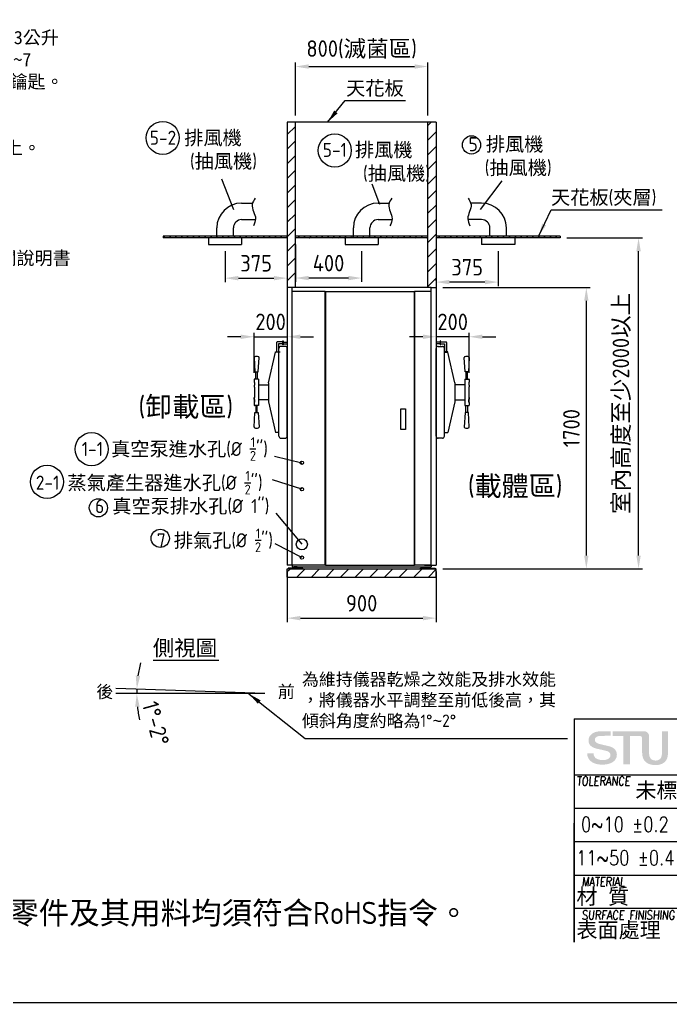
# Model space of a CAD drawing. Header units: millimetres. Extents: x -208893 to -195708, y -10778 to -1508.
# Drawn here: x -205227 to -201296, y -10778 to -4836 of the extents above; entities that cross this region are included whole.
import ezdxf

# ---------------------------------------------------------------- set-up
doc = ezdxf.new("R2010")
doc.units = ezdxf.units.MM
doc.header["$MEASUREMENT"] = 0
doc.linetypes.add('HIDDEN', pattern=[9.525, 6.35, -3.175])
doc.layers.get('0').update_dxf_attribs({"lineweight": 25})
for name, color, linetype, lineweight in [('D', 3, 'Continuous', 13), ('F', 7, 'Continuous', 15), ('H', 2, 'HIDDEN', 15), ('S', 4, 'Continuous', 15)]:
    doc.layers.add(name, color=color, linetype=linetype, lineweight=lineweight)
doc.styles.get("Standard").update_dxf_attribs({"font": 'KAIU.TTF'})
doc.styles.add('STU25', font='isocp2.shx')
doc.styles.add('Text', font='romans.shx', dxfattribs={"width": 0.8, "oblique": 10})
doc.dimstyles.new('STU25', dxfattribs={"dimscale": 40, "dimtxt": 2.5, "dimasz": 2, "dimexe": 0.6, "dimexo": 1, "dimgap": 1, "dimtad": 1, "dimdsep": 46, "dimtxsty": 'STU25', "dimcen": 2, "dimazin": 2, "dimtfac": 1, "dimtmove": 0, "dimatfit": 3, "dimfxl": 0, "dimtolj": 1, "dimtzin": 0, "dimarcsym": 0})
doc.dimstyles.new('STU25$7', dxfattribs={"dimscale": 40, "dimtxt": 2.5, "dimasz": 2, "dimexe": 1.25, "dimexo": 0.625, "dimgap": 1, "dimtad": 0, "dimdec": 4, "dimdsep": 46, "dimtxsty": 'STU25', "dimcen": 2.5, "dimazin": 2, "dimtfac": 1, "dimtdec": 4, "dimtmove": 0, "dimatfit": 3, "dimfxl": 0, "dimtolj": 1, "dimtzin": 0, "dimarcsym": 0})
pattern_1 = [(45, (14649.884, 12176.248), (-17.6776695, 17.6776695), [])]
pattern_2 = [(45, (14649.884, 12176.25), (-44.194174, 44.194174), [])]

# ---------------------------------------------------------------- blocks, each defined once
blk = doc.blocks.new('*D1')
at = {"layer": 'D', "color": 0, "linetype": 'Continuous', "lineweight": -2}
for start, end in [(166.16231, 172.08116), (178, 180), (185.91884, 191.83769)]:
    blk.add_arc((-203745.1, -8911.1), 774.8, start, end, dxfattribs=at)
at = {"layer": 'D', "color": 0}
for points in [[(-204525.7, -8803.2), (-204499.2, -8805.5), (-204519.4, -8884)], [(-204502.4, -8990.3), (-204529, -8991.7), (-204519.8, -8911.1)]]:
    blk.add_solid(points, dxfattribs=at)
at = {"layer": 'Defpoints', "color": 0}
for p in [(-204646.1, -8911.1), (-204645.5, -8879.6), (-204519.6, -8893), (-203745.1, -8911.1), (-203745.1, -8911.1)]:
    blk.add_point(p, dxfattribs=at)
at = {"layer": 'D', "color": 0, "insert": (-204405.4, -9092.4), "char_height": 100, "attachment_point": 5, "rotation": 285.35673, "style": 'STU25'}
blk.add_mtext('1%%D-2%%D', dxfattribs=at)
blk = doc.blocks.new('*D8')
at = {"layer": 'D', "color": 0, "lineweight": -2}
for p, q in [((-201921, -6156.5), (-201464, -6156.5)), ((-201488, -8076.5), (-201488, -6236.5)), ((-202671, -8156.5), (-201464, -8156.5))]:
    blk.add_line(p, q, dxfattribs=at)
at = {"layer": 'D', "color": 0}
for points in [[(-201474.7, -6236.5), (-201501.4, -6236.5), (-201488, -6156.5)], [(-201501.4, -8076.5), (-201474.7, -8076.5), (-201488, -8156.5)]]:
    blk.add_solid(points, dxfattribs=at)
at = {"layer": 'Defpoints', "color": 0}
for p in [(-201961, -6156.5), (-201488, -6156.5), (-202711, -8156.5)]:
    blk.add_point(p, dxfattribs=at)
at = {"layer": 'D', "color": 0, "insert": (-201589.1, -7156.5), "char_height": 100, "attachment_point": 5, "rotation": 90, "style": 'STU25'}
blk.add_mtext('\\A1;{\\f標楷體|b0|i0|c136|p65;室內高度至少}2000{\\f標楷體|b0|i0|c136|p65;以上}', dxfattribs=at)
blk = doc.blocks.new('*D9')
at = {"layer": 'D', "color": 0, "linetype": 'Continuous', "lineweight": -2}
for p, q in [((-203986, -6235.7), (-203986, -6423.5)), ((-203611, -6235.7), (-203611, -6423.5)), ((-203906, -6399.5), (-203691, -6399.5))]:
    blk.add_line(p, q, dxfattribs=at)
at = {"layer": 'D', "color": 0}
for points in [[(-203906, -6386.2), (-203906, -6412.8), (-203986, -6399.5)], [(-203691, -6412.8), (-203691, -6386.2), (-203611, -6399.5)]]:
    blk.add_solid(points, dxfattribs=at)
at = {"layer": 'Defpoints', "color": 0}
for p in [(-203986, -6195.7), (-203611, -6195.7), (-203611, -6399.5)]:
    blk.add_point(p, dxfattribs=at)
at = {"layer": 'D', "color": 0, "insert": (-203798.5, -6309.5), "char_height": 100, "attachment_point": 5, "style": 'STU25'}
blk.add_mtext('\\A1;375', dxfattribs=at)
blk = doc.blocks.new('*D10')
at = {"layer": 'D', "color": 0, "linetype": 'Continuous', "lineweight": -2}
for p, q in [((-202336, -6235.7), (-202336, -6447.3)), ((-202711, -6415.5), (-202711, -6399.3)), ((-202416, -6423.3), (-202631, -6423.3))]:
    blk.add_line(p, q, dxfattribs=at)
at = {"layer": 'D', "color": 0}
for points in [[(-202631, -6410), (-202631, -6436.6), (-202711, -6423.3)], [(-202416, -6436.6), (-202416, -6410), (-202336, -6423.3)]]:
    blk.add_solid(points, dxfattribs=at)
at = {"layer": 'Defpoints', "color": 0}
for p in [(-202336, -6195.7), (-202711, -6423.3), (-202711, -6455.5)]:
    blk.add_point(p, dxfattribs=at)
at = {"layer": 'D', "color": 0, "insert": (-202523.5, -6333.3), "char_height": 100, "attachment_point": 5, "style": 'STU25'}
blk.add_mtext('\\A1;375', dxfattribs=at)
blk = doc.blocks.new('*D13')
at = {"layer": 'D', "color": 0, "lineweight": -2}
for p, q in [((-203611, -8173.5), (-203611, -8479.2)), ((-202711, -8173.5), (-202711, -8479.2)), ((-203531, -8455.2), (-202791, -8455.2))]:
    blk.add_line(p, q, dxfattribs=at)
at = {"layer": 'D', "color": 0}
for points in [[(-203531, -8441.8), (-203531, -8468.5), (-203611, -8455.2)], [(-202791, -8468.5), (-202791, -8441.8), (-202711, -8455.2)]]:
    blk.add_solid(points, dxfattribs=at)
at = {"layer": 'Defpoints', "color": 0}
for p in [(-203611, -8133.5), (-202711, -8133.5), (-202711, -8455.2)]:
    blk.add_point(p, dxfattribs=at)
at = {"layer": 'D', "color": 0, "insert": (-203161, -8365.2), "char_height": 100, "attachment_point": 5, "style": 'STU25'}
blk.add_mtext('\\A1;900', dxfattribs=at)
blk = doc.blocks.new('*D17')
at = {"layer": 'D', "color": 0, "lineweight": -2}
for p, q in [((-203561, -6196.5), (-203561, -6422.7)), ((-203161, -6235.7), (-203161, -6422.7)), ((-203241, -6398.7), (-203481, -6398.7))]:
    blk.add_line(p, q, dxfattribs=at)
at = {"layer": 'D', "color": 0}
for points in [[(-203481, -6385.4), (-203481, -6412.1), (-203561, -6398.7)], [(-203241, -6412.1), (-203241, -6385.4), (-203161, -6398.7)]]:
    blk.add_solid(points, dxfattribs=at)
at = {"layer": 'Defpoints', "color": 0}
for p in [(-203561, -6156.5), (-203161, -6195.7), (-203561, -6398.7)]:
    blk.add_point(p, dxfattribs=at)
at = {"layer": 'D', "color": 0, "insert": (-203361, -6308.7), "char_height": 100, "attachment_point": 5, "style": 'STU25'}
blk.add_mtext('\\A1;400', dxfattribs=at)
blk = doc.blocks.new('*D18')
at = {"layer": 'D', "color": 0, "lineweight": -2}
for p, q in [((-203561, -5416.5), (-203561, -5096)), ((-202761, -5416.5), (-202761, -5096)), ((-203481, -5120), (-202841, -5120))]:
    blk.add_line(p, q, dxfattribs=at)
at = {"layer": 'D', "color": 0}
for points in [[(-203481, -5106.6), (-203481, -5133.3), (-203561, -5120)], [(-202841, -5133.3), (-202841, -5106.6), (-202761, -5120)]]:
    blk.add_solid(points, dxfattribs=at)
at = {"layer": 'Defpoints', "color": 0}
for p in [(-202761, -5120), (-203561, -5456.5), (-202761, -5456.5)]:
    blk.add_point(p, dxfattribs=at)
at = {"layer": 'D', "color": 0, "insert": (-203161, -5017), "char_height": 100, "attachment_point": 5, "style": 'STU25'}
blk.add_mtext('\\A1;800({\\f標楷體|b0|i0|c136|p65;滅菌區})', dxfattribs=at)
blk = doc.blocks.new('*D20')
at = {"layer": 'D', "color": 0, "lineweight": -2}
for p, q in [((-202671, -6456.5), (-201779.6, -6456.5)), ((-201803.6, -6536.5), (-201803.6, -8076.5)), ((-202671, -8156.5), (-201779.6, -8156.5))]:
    blk.add_line(p, q, dxfattribs=at)
at = {"layer": 'D', "color": 0}
for points in [[(-201790.3, -6536.5), (-201816.9, -6536.5), (-201803.6, -6456.5)], [(-201816.9, -8076.5), (-201790.3, -8076.5), (-201803.6, -8156.5)]]:
    blk.add_solid(points, dxfattribs=at)
at = {"layer": 'Defpoints', "color": 0}
for p in [(-202711, -6456.5), (-202711, -8156.5), (-201803.6, -8156.5)]:
    blk.add_point(p, dxfattribs=at)
at = {"layer": 'D', "color": 0, "insert": (-201893.6, -7306.5), "char_height": 100, "attachment_point": 5, "rotation": 90, "style": 'STU25'}
blk.add_mtext('\\A1;1700', dxfattribs=at)
blk = doc.blocks.new('*D21')
at = {"layer": 'D', "color": 0, "lineweight": -2}
for p, q in [((-203891, -6753.8), (-203971, -6753.8)), ((-203811, -6972.1), (-203811, -6729.8)), ((-203811, -6753.8), (-203611, -6753.8)), ((-203611, -6758.7), (-203611, -6777.8)), ((-203531, -6753.8), (-203451, -6753.8))]:
    blk.add_line(p, q, dxfattribs=at)
at = {"layer": 'D', "color": 0}
for points in [[(-203891, -6767.1), (-203891, -6740.5), (-203811, -6753.8)], [(-203531, -6740.5), (-203531, -6767.1), (-203611, -6753.8)]]:
    blk.add_solid(points, dxfattribs=at)
at = {"layer": 'Defpoints', "color": 0}
for p in [(-203611, -6718.7), (-203611, -6753.8), (-203811, -7012.1)]:
    blk.add_point(p, dxfattribs=at)
at = {"layer": 'D', "color": 0, "insert": (-203711, -6663.8), "char_height": 100, "attachment_point": 5, "style": 'STU25'}
blk.add_mtext('\\A1;200', dxfattribs=at)
blk = doc.blocks.new('*D22')
at = {"layer": 'D', "color": 0, "lineweight": -2}
for p, q in [((-202791, -6753.8), (-202871, -6753.8)), ((-202511, -6753.8), (-202711, -6753.8)), ((-202711, -6758.7), (-202711, -6777.8)), ((-202511, -6972.1), (-202511, -6729.8)), ((-202431, -6753.8), (-202351, -6753.8))]:
    blk.add_line(p, q, dxfattribs=at)
at = {"layer": 'D', "color": 0}
for points in [[(-202791, -6767.1), (-202791, -6740.5), (-202711, -6753.8)], [(-202431, -6740.5), (-202431, -6767.1), (-202511, -6753.8)]]:
    blk.add_solid(points, dxfattribs=at)
at = {"layer": 'Defpoints', "color": 0}
for p in [(-202711, -6718.7), (-202711, -6753.8), (-202511, -7012.1)]:
    blk.add_point(p, dxfattribs=at)
at = {"layer": 'D', "color": 0, "insert": (-202611, -6663.8), "char_height": 100, "attachment_point": 5, "style": 'STU25'}
blk.add_mtext('\\A1;200', dxfattribs=at)
blk = doc.blocks.new('新駿LOGO')
at = {"layer": 'F'}
h = blk.add_hatch(color=256, dxfattribs=at)
edge = h.paths.add_edge_path()
edge.add_spline(control_points=[(-529.05, -442.14), (-529.05, -442.31), (-529.02, -442.45), (-528.95, -442.56), (-528.89, -442.68), (-528.8, -442.78), (-528.69, -442.85), (-528.57, -442.93), (-528.44, -442.98), (-528.29, -443.01), (-528.15, -443.05), (-527.99, -443.07), (-527.81, -443.07), (-527.62, -443.07), (-527.47, -443.05), (-527.33, -443.01), (-527.2, -442.97), (-527.09, -442.92), (-527.01, -442.86), (-526.93, -442.8), (-526.87, -442.73), (-526.83, -442.65), (-526.8, -442.57), (-526.78, -442.49), (-526.78, -442.41), (-526.78, -442.25), (-526.82, -442.13), (-526.91, -442.05), (-526.99, -441.97), (-527.08, -441.91), (-527.18, -441.88), (-527.36, -441.83), (-527.56, -441.77), (-527.79, -441.72), (-528.02, -441.67), (-528.3, -441.61), (-528.64, -441.53), (-528.85, -441.48), (-529.02, -441.41), (-529.16, -441.34), (-529.3, -441.26), (-529.41, -441.17), (-529.5, -441.07), (-529.58, -440.98), (-529.64, -440.87), (-529.67, -440.77), (-529.7, -440.66), (-529.72, -440.55), (-529.72, -440.43), (-529.72, -440.22), (-529.67, -440.03), (-529.57, -439.87), (-529.46, -439.71), (-529.33, -439.58), (-529.16, -439.47), (-528.99, -439.37), (-528.85, -439.31), (-528.64, -439.26), (-528.43, -439.21), (-528.13, -439.2), (-527.91, -439.2), (-527.66, -439.2), (-526.73, -439.2), (-526.73, -439.2), (-526.73, -439.2), (-526.73, -439.81), (-526.73, -439.81), (-526.73, -439.81), (-528.14, -439.8), (-528.28, -439.83), (-528.39, -439.85), (-528.48, -439.86), (-528.56, -439.9), (-528.65, -439.94), (-528.72, -440), (-528.78, -440.07), (-528.84, -440.14), (-528.87, -440.23), (-528.87, -440.34), (-528.87, -440.5), (-528.81, -440.62), (-528.7, -440.7), (-528.6, -440.79), (-528.46, -440.85), (-528.28, -440.9), (-528.27, -440.9), (-528.19, -440.92), (-528.07, -440.95), (-527.94, -440.98), (-527.8, -441.01), (-527.65, -441.05), (-527.49, -441.09), (-527.34, -441.12), (-527.19, -441.16), (-527.04, -441.19), (-526.94, -441.21), (-526.87, -441.23), (-526.71, -441.27), (-526.58, -441.34), (-526.46, -441.41), (-526.34, -441.49), (-526.24, -441.58), (-526.16, -441.67), (-526.08, -441.77), (-526.02, -441.88), (-525.98, -441.99), (-525.94, -442.1), (-525.92, -442.22), (-525.92, -442.33), (-525.92, -442.57), (-525.98, -442.78), (-526.09, -442.95), (-526.2, -443.12), (-526.35, -443.26), (-526.53, -443.37), (-526.71, -443.48), (-526.92, -443.55), (-527.15, -443.61), (-527.39, -443.66), (-527.62, -443.68), (-527.87, -443.68), (-528.14, -443.68), (-528.41, -443.65), (-528.65, -443.59), (-528.9, -443.53), (-529.11, -443.44), (-529.3, -443.31), (-529.48, -443.19), (-529.63, -443.03), (-529.74, -442.83), (-529.84, -442.64), (-529.9, -442.41), (-529.91, -442.14), (-529.91, -442.14), (-529.05, -442.14), (-529.05, -442.14)], knot_values=[0, 0, 0, 0, 1, 1, 1, 2, 2, 2, 3, 3, 3, 4, 4, 4, 5, 5, 5, 6, 6, 6, 7, 7, 7, 8, 8, 8, 9, 9, 9, 10, 10, 10, 11, 11, 11, 12, 12, 12, 13, 13, 13, 14, 14, 14, 15, 15, 15, 16, 16, 16, 17, 17, 17, 18, 18, 18, 19, 19, 19, 20, 20, 20, 21, 21, 21, 22, 22, 22, 23, 23, 23, 24, 24, 24, 25, 25, 25, 26, 26, 26, 27, 27, 27, 28, 28, 28, 29, 29, 29, 30, 30, 30, 31, 31, 31, 32, 32, 32, 33, 33, 33, 34, 34, 34, 35, 35, 35, 36, 36, 36, 37, 37, 37, 38, 38, 38, 39, 39, 39, 40, 40, 40, 41, 41, 41, 42, 42, 42, 43, 43, 43, 44, 44, 44, 45, 45, 45, 45], degree=3, periodic=0)
edge = h.paths.add_edge_path()
edge.add_spline(control_points=[(-522.53, -440.14), (-522.54, -440.04), (-522.57, -439.94), (-522.63, -439.9), (-522.77, -439.79), (-522.9, -439.81), (-522.9, -439.81), (-522.9, -439.81), (-523.02, -439.81), (-523.02, -439.81), (-523.02, -439.81), (-524.14, -439.81), (-524.14, -439.81), (-524.14, -439.81), (-524.14, -443.62), (-524.14, -443.62), (-524.14, -443.62), (-525.06, -443.62), (-525.06, -443.62), (-525.06, -443.62), (-525.06, -439.81), (-525.06, -439.81), (-525.06, -439.81), (-526.47, -439.81), (-526.47, -439.81), (-526.47, -439.81), (-526.47, -439.2), (-526.47, -439.2), (-526.47, -439.2), (-522.39, -439.2), (-522.39, -439.2)], knot_values=[5.578051, 5.578051, 5.578051, 5.578051, 6, 6, 6, 7, 7, 7, 8, 8, 8, 9, 9, 9, 10, 10, 10, 11, 11, 11, 12, 12, 12, 13, 13, 13, 14, 14, 14, 15, 15, 15, 15], degree=3, periodic=0)
edge.add_spline(control_points=[(-522.4, -439.2), (-522.31, -439.2), (-522.22, -439.2), (-522.22, -439.2), (-522.22, -439.2), (-521.96, -439.19), (-521.76, -439.41), (-521.58, -439.61), (-521.61, -439.85), (-521.61, -439.85), (-521.61, -439.85), (-521.61, -441.92), (-521.61, -441.92), (-521.61, -442.41), (-521.52, -442.73), (-521.36, -442.89), (-521.19, -443.05), (-520.97, -443.13), (-520.71, -443.13), (-520.45, -443.13), (-520.24, -443.05), (-520.09, -442.89), (-519.93, -442.74), (-519.86, -442.43), (-519.86, -441.98), (-519.86, -441.98), (-519.86, -439.2), (-519.86, -439.2), (-519.86, -439.2), (-519.05, -439.2), (-519.05, -439.2), (-519.05, -439.2), (-519.05, -441.92), (-519.05, -441.92), (-519.05, -442.43), (-519.12, -442.8), (-519.25, -443.02), (-519.38, -443.24), (-519.56, -443.42), (-519.8, -443.54), (-520.05, -443.67), (-520.35, -443.74), (-520.73, -443.74), (-521.09, -443.74), (-521.41, -443.68), (-521.67, -443.56), (-521.93, -443.44), (-522.14, -443.26), (-522.3, -443.03), (-522.45, -442.8), (-522.53, -442.42), (-522.53, -441.91), (-522.53, -441.91), (-522.53, -440.92), (-522.53, -440.14)], knot_values=[0.44538, 0.44538, 0.44538, 0.44538, 1, 1, 1, 2, 2, 2, 3, 3, 3, 4, 4, 4, 5, 5, 5, 6, 6, 6, 7, 7, 7, 8, 8, 8, 9, 9, 9, 10, 10, 10, 11, 11, 11, 12, 12, 12, 13, 13, 13, 14, 14, 14, 15, 15, 15, 16, 16, 16, 17, 17, 17, 17.603917, 17.603917, 17.603917, 17.603917], degree=3, periodic=0)
h = blk.add_hatch(color=256, dxfattribs=at)
edge = h.paths.add_edge_path()
edge.add_spline(control_points=[(-526.47, -439.2), (-526.47, -439.2), (-526.47, -439.81), (-526.47, -439.81)], knot_values=[-14, -14, -14, -14, -13, -13, -13, -13], degree=3, periodic=0)
edge.add_spline(control_points=[(-526.47, -439.81), (-526.47, -439.81), (-525.06, -439.81), (-525.06, -439.81)], knot_values=[-13, -13, -13, -13, -12, -12, -12, -12], degree=3, periodic=0)
edge.add_spline(control_points=[(-525.06, -439.81), (-525.06, -439.81), (-525.06, -443.62), (-525.06, -443.62)], knot_values=[-12, -12, -12, -12, -11, -11, -11, -11], degree=3, periodic=0)
edge.add_spline(control_points=[(-525.06, -443.62), (-525.06, -443.62), (-524.14, -443.62), (-524.14, -443.62)], knot_values=[-11, -11, -11, -11, -10, -10, -10, -10], degree=3, periodic=0)
edge.add_spline(control_points=[(-524.14, -443.62), (-524.14, -443.62), (-524.14, -439.81), (-524.14, -439.81)], knot_values=[-10, -10, -10, -10, -9, -9, -9, -9], degree=3, periodic=0)
edge.add_spline(control_points=[(-524.14, -439.81), (-524.14, -439.81), (-523.02, -439.81), (-523.02, -439.81)], knot_values=[-9, -9, -9, -9, -8, -8, -8, -8], degree=3, periodic=0)
edge.add_spline(control_points=[(-523.02, -439.81), (-523.02, -439.81), (-522.9, -439.81), (-522.9, -439.81)], knot_values=[-8, -8, -8, -8, -7, -7, -7, -7], degree=3, periodic=0)
edge.add_spline(control_points=[(-522.9, -439.81), (-522.9, -439.81), (-522.77, -439.79), (-522.63, -439.9)], knot_values=[-7, -7, -7, -7, -6, -6, -6, -6], degree=3, periodic=0)
edge.add_spline(control_points=[(-522.63, -439.9), (-522.57, -439.94), (-522.54, -440.04), (-522.53, -440.14)], knot_values=[-6, -6, -6, -6, -5.578051, -5.578051, -5.578051, -5.578051], degree=3, periodic=0)
edge.add_spline(control_points=[(-522.53, -440.14), (-522.53, -440.92), (-522.53, -441.91), (-522.53, -441.91)], knot_values=[-17.603917, -17.603917, -17.603917, -17.603917, -17, -17, -17, -17], degree=3, periodic=0)
edge.add_spline(control_points=[(-522.53, -441.91), (-522.53, -442.42), (-522.45, -442.8), (-522.3, -443.03)], knot_values=[-17, -17, -17, -17, -16, -16, -16, -16], degree=3, periodic=0)
edge.add_spline(control_points=[(-522.3, -443.03), (-522.14, -443.26), (-521.93, -443.44), (-521.67, -443.56)], knot_values=[-16, -16, -16, -16, -15, -15, -15, -15], degree=3, periodic=0)
edge.add_spline(control_points=[(-521.67, -443.56), (-521.41, -443.68), (-521.09, -443.74), (-520.73, -443.74)], knot_values=[-15, -15, -15, -15, -14, -14, -14, -14], degree=3, periodic=0)
edge.add_spline(control_points=[(-520.73, -443.74), (-520.35, -443.74), (-520.05, -443.67), (-519.8, -443.54)], knot_values=[-14, -14, -14, -14, -13, -13, -13, -13], degree=3, periodic=0)
edge.add_spline(control_points=[(-519.8, -443.54), (-519.56, -443.42), (-519.38, -443.24), (-519.25, -443.02)], knot_values=[-13, -13, -13, -13, -12, -12, -12, -12], degree=3, periodic=0)
edge.add_spline(control_points=[(-519.25, -443.02), (-519.12, -442.8), (-519.05, -442.43), (-519.05, -441.92)], knot_values=[-12, -12, -12, -12, -11, -11, -11, -11], degree=3, periodic=0)
edge.add_spline(control_points=[(-519.05, -441.92), (-519.05, -441.92), (-519.05, -439.2), (-519.05, -439.2)], knot_values=[-11, -11, -11, -11, -10, -10, -10, -10], degree=3, periodic=0)
edge.add_spline(control_points=[(-519.05, -439.2), (-519.05, -439.2), (-519.86, -439.2), (-519.86, -439.2)], knot_values=[-10, -10, -10, -10, -9, -9, -9, -9], degree=3, periodic=0)
edge.add_spline(control_points=[(-519.86, -439.2), (-519.86, -439.2), (-519.86, -441.98), (-519.86, -441.98)], knot_values=[-9, -9, -9, -9, -8, -8, -8, -8], degree=3, periodic=0)
edge.add_spline(control_points=[(-519.86, -441.98), (-519.86, -442.43), (-519.93, -442.74), (-520.09, -442.89)], knot_values=[-8, -8, -8, -8, -7, -7, -7, -7], degree=3, periodic=0)
edge.add_spline(control_points=[(-520.09, -442.89), (-520.24, -443.05), (-520.45, -443.13), (-520.71, -443.13)], knot_values=[-7, -7, -7, -7, -6, -6, -6, -6], degree=3, periodic=0)
edge.add_spline(control_points=[(-520.71, -443.13), (-520.97, -443.13), (-521.19, -443.05), (-521.36, -442.89)], knot_values=[-6, -6, -6, -6, -5, -5, -5, -5], degree=3, periodic=0)
edge.add_spline(control_points=[(-521.36, -442.89), (-521.52, -442.73), (-521.61, -442.41), (-521.61, -441.92)], knot_values=[-5, -5, -5, -5, -4, -4, -4, -4], degree=3, periodic=0)
edge.add_spline(control_points=[(-521.61, -441.92), (-521.61, -441.92), (-521.61, -439.85), (-521.61, -439.85)], knot_values=[-4, -4, -4, -4, -3, -3, -3, -3], degree=3, periodic=0)
edge.add_spline(control_points=[(-521.61, -439.85), (-521.61, -439.85), (-521.61, -439.85), (-521.61, -439.85)], knot_values=[-3, -3, -3, -3, -2.999949, -2.999949, -2.999949, -2.999949], degree=3, periodic=0)
edge.add_spline(control_points=[(-521.61, -439.85), (-521.61, -439.85), (-521.58, -439.61), (-521.76, -439.41)], knot_values=[-2.999949, -2.999949, -2.999949, -2.999949, -2, -2, -2, -2], degree=3, periodic=0)
edge.add_spline(control_points=[(-521.76, -439.41), (-521.96, -439.19), (-522.22, -439.2), (-522.22, -439.2)], knot_values=[-2, -2, -2, -2, -1, -1, -1, -1], degree=3, periodic=0)
edge.add_spline(control_points=[(-522.22, -439.2), (-522.22, -439.2), (-526.47, -439.2), (-526.47, -439.2)], knot_values=[-15, -15, -15, -15, -14, -14, -14, -14], degree=3, periodic=0)
blk = doc.blocks.new('H421')
at = {"layer": 'F', "color": 7}
for p, q in [((155.91, 38.09), (286.91, 38.09)), ((155.91, 30.59), (286.91, 30.59)), ((155.91, 26.09), (227.91, 26.09)), ((155.91, 8.09), (155.91, 24.09)), ((155.91, 21.59), (286.91, 21.59)), ((155.91, 17.09), (286.91, 17.09)), ((286.91, 12.59), (155.91, 12.59))]:
    blk.add_line(p, q, dxfattribs=at)
at = {"layer": 'F'}
for p, q in [((155.91, 38.09), (155.91, 17.09)), ((155.91, 24.09), (155.91, 16.09)), ((155.91, 17.09), (155.91, 8.09))]:
    blk.add_line(p, q, dxfattribs=at)
blk.add_blockref('新駿LOGO', (687.56, 475.62))
at = {"layer": 'F', "color": 1, "lineweight": 15, "style": 'Text', "oblique": 5, "width": 0.8}
for s, p in [('TOLERANCE', (156.23, 29.13)), ('MATERIAL', (156.92, 15.63)), ('SURFACE FINISHING', (156.92, 11.13))]:
    blk.add_text(s, height=1.2, dxfattribs=at).set_placement(p)
at = {"layer": 'F', "lineweight": -3}
for s, p in [('未標註者一般公差表', (164.12, 27.45)), ('材 質', (156.21, 13.19)), ('表面處理', (156.21, 8.69))]:
    blk.add_text(s, height=2.076, dxfattribs=at).set_placement(p)
at = {"layer": 'F', "lineweight": 20, "style": 'Text', "width": 0.8}
for s, p in [('0~10 ±0.2', (156.82, 22.91)), ('11~50 ±0.4', (156.2, 18.41))]:
    blk.add_text(s, height=2, dxfattribs=at).set_placement(p)

msp = doc.modelspace()

# ---------------------------------------------------------------- hatches: boundary and pattern name
at = {"linetype": 'Continuous'}
for points in [[(-203574.315, -8153.522), (-203571.418, -8150.626), (-203571.418, -8153.522)], [(-203550.634, -8153.522), (-203547.737, -8153.522), (-203550.634, -8150.626)], [(-202771.418, -8153.522), (-202774.315, -8153.522), (-202771.418, -8150.626)], [(-202747.737, -8153.522), (-202750.634, -8150.626), (-202750.634, -8153.522)]]:
    msp.add_hatch(color=256, dxfattribs=at).paths.add_polyline_path(points)
at = {"layer": 'H', "ltscale": 5}
h = msp.add_hatch(dxfattribs=at)
h.set_pattern_fill('ANSI31', color=256, scale=500, style=0)
h.set_pattern_definition(pattern_2)
h.paths.add_polyline_path([(-203561.026, -5456.522), (-203611.026, -5456.522), (-203611.026, -6455.522), (-203561.026, -6455.522)])
h = msp.add_hatch(dxfattribs=at)
h.set_pattern_fill('ANSI31', color=256, scale=500, style=0)
h.set_pattern_definition(pattern_2)
h.paths.add_polyline_path([(-202711.026, -5456.522), (-202761.026, -5456.522), (-202761.026, -6455.522), (-202711.026, -6455.522)])
at = {"layer": 'H'}
h = msp.add_hatch(dxfattribs=at)
h.set_pattern_fill('ANSI31', color=256, scale=200, style=0)
h.set_pattern_definition(pattern_1)
h.paths.add_polyline_path([(-203611.026, -6146.522), (-204361.026, -6146.522), (-204361.026, -6156.522), (-203611.026, -6156.522)])
h = msp.add_hatch(dxfattribs=at)
h.set_pattern_fill('ANSI31', color=256, scale=200, style=0)
h.set_pattern_definition(pattern_1)
edge = h.paths.add_edge_path()
edge.add_line((-202761.026, -6156.522), (-202761.026, -6146.522))
edge.add_line((-203561.026, -6153.253), (-203561.026, -6146.522))
edge.add_line((-202761.026, -6146.522), (-203561.026, -6146.522))
edge.add_line((-202761.026, -6156.522), (-203561.026, -6156.522))
h = msp.add_hatch(dxfattribs=at)
h.set_pattern_fill('ANSI31', color=256, scale=200, style=0)
h.set_pattern_definition(pattern_1)
h.paths.add_polyline_path([(-202711.026, -6146.522), (-201961.026, -6146.522), (-201961.026, -6156.522), (-202711.026, -6156.522)])
at = {"layer": 'H', "ltscale": 5}
h = msp.add_hatch(dxfattribs=at)
h.set_pattern_fill('ANSI31', color=256, scale=500, style=0)
h.set_pattern_definition([(45, (14530.57, 131.55), (-44.194174, 44.194174), [])])
h.paths.add_polyline_path([(-203611.026, -8156.522), (-203611.026, -8206.522), (-202711.026, -8206.522), (-202711.026, -8156.522)])

# ---------------------------------------------------------------- linework, layer by layer
at = {"linetype": 'Continuous'}
for p, q in [((-203886.026, -5945.774), (-203820.106, -5945.774)), ((-203061.026, -5945.774), (-202995.106, -5945.774)), ((-202436.026, -5945.774), (-202501.946, -5945.774)), ((-203886.026, -6045.774), (-203802.732, -6045.774)), ((-203061.026, -6045.774), (-202977.732, -6045.774)), ((-202436.026, -6045.774), (-202519.32, -6045.774)), ((-204036.026, -6146.522), (-204036.026, -6095.774)), ((-203936.026, -6146.522), (-203936.026, -6095.774)), ((-203211.026, -6156.522), (-203211.026, -6095.774)), ((-203111.026, -6156.522), (-203111.026, -6095.774)), ((-202386.026, -6146.522), (-202386.026, -6095.774)), ((-202286.026, -6146.522), (-202286.026, -6095.774)), ((-204086.026, -6156.522), (-204086.026, -6195.666)), ((-203886.026, -6156.522), (-203886.026, -6195.666)), ((-203261.026, -6156.522), (-203261.026, -6195.666)), ((-203061.026, -6156.522), (-203061.026, -6195.666)), ((-202436.026, -6156.522), (-202436.026, -6195.666)), ((-202236.026, -6156.522), (-202236.026, -6195.666)), ((-204086.026, -6195.666), (-203886.026, -6195.666)), ((-203261.026, -6195.666), (-203061.026, -6195.666)), ((-202236.026, -6195.666), (-202436.026, -6195.666)), ((-203811.11, -6879.285), (-203806.61, -6966.285)), ((-203785.61, -6966.285), (-203781.11, -6879.285)), ((-202536.442, -6966.285), (-202540.942, -6879.285)), ((-202510.942, -6879.285), (-202515.442, -6966.285)), ((-203806.61, -6966.285), (-203785.61, -6966.285)), ((-203800.86, -7009.522), (-203800.86, -6966.285)), ((-203791.36, -6966.285), (-203791.36, -7009.522)), ((-202515.442, -6966.285), (-202536.442, -6966.285)), ((-202530.692, -6966.285), (-202530.692, -7009.522)), ((-202521.192, -7009.522), (-202521.192, -6966.285)), ((-203784.36, -7044.522), (-203723.026, -7044.522)), ((-202537.692, -7044.522), (-202599.026, -7044.522)), ((-203800.86, -7169.522), (-203800.86, -7212.76)), ((-203791.36, -7212.76), (-203791.36, -7169.522)), ((-203723.026, -7134.522), (-203784.36, -7134.522)), ((-202599.026, -7134.522), (-202537.692, -7134.522)), ((-202530.692, -7212.76), (-202530.692, -7169.522)), ((-202521.192, -7169.522), (-202521.192, -7212.76)), ((-203811.11, -7299.76), (-203806.61, -7212.76)), ((-203806.61, -7212.76), (-203785.61, -7212.76)), ((-203785.61, -7212.76), (-203781.11, -7299.76)), ((-202536.442, -7212.76), (-202540.942, -7299.76)), ((-202515.442, -7212.76), (-202536.442, -7212.76)), ((-202510.942, -7299.76), (-202515.442, -7212.76)), ((-203581.026, -8135.522), (-203581.026, -8145.522)), ((-202741.026, -8135.522), (-202741.026, -8145.522)), ((-203605.526, -8153.522), (-203605.526, -8156.522)), ((-203516.526, -8153.522), (-203605.526, -8153.522)), ((-203605.526, -8156.522), (-203516.526, -8156.522)), ((-203581.026, -8145.522), (-203541.026, -8145.522)), ((-203550.634, -8145.522), (-203571.418, -8145.522)), ((-203571.418, -8145.522), (-203571.418, -8153.522)), ((-203566.222, -8145.522), (-203566.222, -8153.522)), ((-203555.83, -8145.522), (-203555.83, -8153.522)), ((-203550.634, -8153.522), (-203550.634, -8145.522)), ((-203547.737, -8153.522), (-203550.634, -8150.626)), ((-203541.026, -8145.522), (-202781.026, -8145.522)), ((-203516.526, -8156.522), (-203516.526, -8153.522)), ((-202805.526, -8156.522), (-202805.526, -8153.522)), ((-202805.526, -8153.522), (-202716.526, -8153.522)), ((-202716.526, -8156.522), (-202805.526, -8156.522)), ((-202781.026, -8145.522), (-202741.026, -8145.522)), ((-202774.315, -8153.522), (-202771.418, -8150.626)), ((-202771.418, -8145.522), (-202750.634, -8145.522)), ((-202771.418, -8153.522), (-202771.418, -8145.522)), ((-202766.222, -8145.522), (-202766.222, -8153.522)), ((-202755.83, -8145.522), (-202755.83, -8153.522)), ((-202750.634, -8145.522), (-202750.634, -8153.522)), ((-202716.526, -8153.522), (-202716.526, -8156.522)), ((-203745.065, -8911.07), (-204646.065, -8911.07)), ((-203745.065, -8911.07), (-204645.517, -8879.625))]:
    msp.add_line(p, q, dxfattribs=at)
for p, q in [((-203611.026, -6455.522), (-203611.026, -8135.522)), ((-203581.026, -6455.522), (-203611.026, -6455.522)), ((-203581.026, -6480.522), (-203581.026, -6455.522)), ((-202741.026, -6455.522), (-203581.026, -6455.522)), ((-202741.026, -6480.522), (-202741.026, -6455.522)), ((-202741.026, -6455.522), (-202711.026, -6455.522)), ((-202711.026, -6455.522), (-202711.026, -8135.522)), ((-203581.026, -8135.522), (-203581.026, -6480.522)), ((-203381.026, -6480.522), (-203581.026, -6480.522)), ((-203381.026, -8135.522), (-203381.026, -6480.522)), ((-203379.526, -6480.522), (-203379.526, -8135.522)), ((-203379.526, -6480.522), (-202842.526, -6480.522)), ((-202842.526, -6480.522), (-202842.526, -8135.522)), ((-202841.026, -8135.522), (-202841.026, -6480.522)), ((-202741.026, -6480.522), (-202841.026, -6480.522)), ((-202741.026, -8135.522), (-202741.026, -6480.522)), ((-203674.526, -6788.072), (-203674.526, -6844.072)), ((-203636.526, -6785.072), (-203671.526, -6785.072)), ((-203662.526, -6797.072), (-203662.526, -6844.072)), ((-203636.526, -6797.072), (-203662.526, -6797.072)), ((-203661.026, -7355.022), (-203661.026, -6824.022)), ((-203623.026, -6812.022), (-203649.026, -6812.022)), ((-203636.526, -6803.572), (-203636.526, -6778.572)), ((-203636.526, -6778.572), (-203634.526, -6778.572)), ((-203634.526, -6803.572), (-203636.526, -6803.572)), ((-203634.526, -6778.572), (-203634.526, -6803.572)), ((-203634.526, -6786.072), (-203611.026, -6786.072)), ((-203634.526, -6796.072), (-203611.026, -6796.072)), ((-203611.026, -7355.022), (-203611.026, -6824.022)), ((-202687.526, -6786.072), (-202711.026, -6786.072)), ((-202687.526, -6796.072), (-202711.026, -6796.072)), ((-202711.026, -7355.022), (-202711.026, -6824.022)), ((-202699.026, -6812.022), (-202673.026, -6812.022)), ((-202685.526, -6778.572), (-202687.526, -6778.572)), ((-202687.526, -6778.572), (-202687.526, -6803.572)), ((-202687.526, -6803.572), (-202685.526, -6803.572)), ((-202685.526, -6803.572), (-202685.526, -6778.572)), ((-202685.526, -6785.072), (-202650.526, -6785.072)), ((-202685.526, -6797.072), (-202659.526, -6797.072)), ((-202661.026, -7355.022), (-202661.026, -6824.022)), ((-202659.526, -6797.072), (-202659.526, -6844.072)), ((-202647.526, -6788.072), (-202647.526, -6844.072)), ((-203723.026, -7032.022), (-203682.197, -6846.072)), ((-203682.197, -6846.072), (-203681.026, -6846.072)), ((-203681.026, -6846.337), (-203682.197, -6846.072)), ((-203681.026, -6846.337), (-203682.197, -6846.072)), ((-203681.026, -6844.072), (-203656.026, -6844.072)), ((-203681.026, -6846.072), (-203681.026, -6844.072)), ((-203661.026, -6846.072), (-203681.026, -6846.072)), ((-203681.026, -6846.072), (-203681.026, -6846.337)), ((-203656.026, -6846.072), (-203681.026, -6846.072)), ((-203656.026, -6844.072), (-203656.026, -6846.072)), ((-202641.026, -6844.072), (-202661.026, -6844.072)), ((-202661.026, -6846.072), (-202641.026, -6846.072)), ((-202661.026, -6846.072), (-202639.856, -6846.072)), ((-202641.026, -6846.072), (-202641.026, -6844.072)), ((-202599.026, -7032.022), (-202639.856, -6846.072)), ((-203784.36, -7009.522), (-203807.86, -7009.522)), ((-203784.36, -7009.522), (-203784.36, -7169.522)), ((-202537.692, -7009.522), (-202514.192, -7009.522)), ((-202537.692, -7009.522), (-202537.692, -7169.522)), ((-203810.36, -7012.022), (-203810.36, -7028.522)), ((-203810.36, -7047.022), (-203810.36, -7057.022)), ((-203809.36, -7029.522), (-203809.36, -7046.022)), ((-203809.36, -7058.022), (-203809.36, -7121.022)), ((-203723.026, -7032.022), (-203723.026, -7147.022)), ((-202599.026, -7032.022), (-202599.026, -7147.022)), ((-202512.692, -7029.522), (-202512.692, -7046.022)), ((-202512.692, -7058.022), (-202512.692, -7121.022)), ((-202511.692, -7012.022), (-202511.692, -7028.522)), ((-202511.692, -7047.022), (-202511.692, -7057.022)), ((-203810.36, -7122.022), (-203810.36, -7132.022)), ((-203810.36, -7132.022), (-203810.36, -7122.022)), ((-202511.692, -7132.022), (-202511.692, -7122.022)), ((-202511.692, -7122.022), (-202511.692, -7132.022)), ((-203810.36, -7150.522), (-203810.36, -7167.022)), ((-203809.36, -7149.522), (-203809.36, -7133.022)), ((-203809.36, -7133.022), (-203809.36, -7149.522)), ((-203784.36, -7169.522), (-203807.86, -7169.522)), ((-203723.026, -7147.022), (-203682.197, -7332.972)), ((-202923.5, -7314.21), (-202923.5, -7189.21)), ((-202923.5, -7189.21), (-202896.5, -7189.21)), ((-202896.5, -7189.21), (-202896.5, -7314.21)), ((-202599.026, -7147.022), (-202639.856, -7332.972)), ((-202537.692, -7169.522), (-202514.192, -7169.522)), ((-202512.692, -7133.022), (-202512.692, -7149.522)), ((-202512.692, -7149.522), (-202512.692, -7133.022)), ((-202511.692, -7150.522), (-202511.692, -7167.022)), ((-203661.026, -7332.972), (-203682.197, -7332.972)), ((-203649.026, -7367.022), (-203623.026, -7367.022)), ((-202896.5, -7314.21), (-202923.5, -7314.21)), ((-202673.026, -7367.022), (-202699.026, -7367.022)), ((-202661.026, -7332.972), (-202639.856, -7332.972)), ((-203581.026, -8135.522), (-203611.026, -8135.522)), ((-203381.026, -8135.522), (-203581.026, -8135.522)), ((-203379.526, -8135.522), (-202842.526, -8135.522)), ((-202741.026, -8135.522), (-202841.026, -8135.522)), ((-202781.026, -8135.522), (-202741.026, -8135.522)), ((-202741.026, -8135.522), (-202711.026, -8135.522))]:
    msp.add_line(p, q)
for centre, radius in [((-203522.289, -7515.522), 10), ((-203522.289, -7675.522), 10), ((-203522.289, -8008.522), 33.5), ((-203522.289, -8088.522), 10)]:
    msp.add_circle(centre, radius)
for centre, radius, start, end in [((-203886.026, -6095.774), 150, 90, 180), ((-203061.026, -6095.774), 150, 90, 180), ((-202436.026, -6095.774), 150, 0, 90), ((-203886.026, -6095.774), 50, 90, 180), ((-203061.026, -6095.774), 50, 90, 180), ((-202436.026, -6095.774), 50, 0, 90), ((-203806.104, -6879.285), 5.007, 101.3528854, 185.9218723), ((-203796.11, -6929.057), 55.773, 78.6471146, 101.3528854), ((-203786.117, -6879.285), 5.007, 0, 78.6471146), ((-202535.935, -6879.285), 5.007, 101.3528854, 180), ((-202525.942, -6929.057), 55.773, 78.6471146, 101.3528854), ((-202515.949, -6879.285), 5.007, 354.0781277, 78.6471146), ((-203806.104, -7299.76), 5.007, 174.0781277, 258.6471146), ((-203796.11, -7249.987), 55.773, 258.6471146, 281.3528854), ((-203786.117, -7299.76), 5.007, 281.3528854, 360), ((-202535.935, -7299.76), 5.007, 180, 258.6471146), ((-202525.942, -7249.987), 55.773, 258.6471146, 281.3528854), ((-202515.949, -7299.76), 5.007, 281.3528854, 5.9218723)]:
    msp.add_arc(centre, radius, start, end, dxfattribs=at)
for centre, radius, start, end in [((-203671.526, -6788.072), 3, 90, 180), ((-203649.026, -6824.022), 12, 90, 180), ((-203623.026, -6824.022), 12, 0, 90), ((-202699.026, -6824.022), 12, 90, 180), ((-202673.026, -6824.022), 12, 0, 90), ((-202650.526, -6788.072), 3, 0, 90), ((-203807.86, -7012.022), 2.5, 90, 180), ((-202514.192, -7012.022), 2.5, 0, 90), ((-203809.36, -7028.522), 1, 180, 270), ((-203809.36, -7047.022), 1, 90, 180), ((-203809.36, -7057.022), 1, 180, 270), ((-202512.692, -7028.522), 1, 270, 0), ((-202512.692, -7047.022), 1, 0, 90), ((-202512.692, -7057.022), 1, 270, 0), ((-203809.36, -7122.022), 1, 90, 180), ((-202512.692, -7122.022), 1, 0, 90), ((-203809.36, -7132.022), 1, 180, 270), ((-203809.36, -7150.522), 1, 90, 180), ((-203807.86, -7167.022), 2.5, 180, 270), ((-202514.192, -7167.022), 2.5, 270, 0), ((-202512.692, -7132.022), 1, 270, 0), ((-202512.692, -7150.522), 1, 0, 90), ((-203649.026, -7355.022), 12, 180, 270), ((-203623.026, -7355.022), 12, 270, 0), ((-202699.026, -7355.022), 12, 180, 270), ((-202673.026, -7355.022), 12, 270, 0)]:
    msp.add_arc(centre, radius, start, end)
at = {"layer": 'D'}
for p, q in [((-203933.314, -5986.357), (-204006.044, -5800.56)), ((-203688.046, -7475.491), (-203522.289, -7515.522)), ((-203522.289, -7675.522), (-203700.585, -7619.275)), ((-203679.243, -7820.72), (-203522.289, -8008.522)), ((-203522.289, -8088.522), (-203682.686, -8006.817)), ((-204421.506, -8708.831), (-204024.541, -8708.831))]:
    msp.add_line(p, q, dxfattribs=at)
at = {"layer": 'D', "linetype": 'Continuous'}
for p, q in [((-202443.234, -5984.898), (-202311.08, -5811.503)), ((-203050.676, -5953.726), (-203097.795, -5830.397))]:
    msp.add_line(p, q, dxfattribs=at)
at = {"layer": 'D'}
for centre, radius in [((-204362.853, -5551.686), 100), ((-203323.394, -5627.587), 100), ((-202497.333, -5593.78), 55), ((-204792.367, -7433.641), 100), ((-205061.81, -7630.792), 100), ((-204751.399, -7787.792), 55), ((-204377.883, -7972.77), 55)]:
    msp.add_circle(centre, radius, dxfattribs=at)
for points in [[(-203803.791, -5916.197), (-203822.054, -5954.102), (-203802.387, -6040.44), (-203815.03, -6082.556)], [(-202978.791, -5916.197), (-202997.054, -5954.102), (-202977.387, -6040.44), (-202990.03, -6082.556)], [(-202518.261, -5916.197), (-202499.999, -5954.102), (-202519.666, -6040.44), (-202507.023, -6082.556)]]:
    msp.add_spline(points, degree=3, dxfattribs=at)
at = {"layer": 'F', "color": 6}
msp.add_lwpolyline([(-208892.945, -1508.228), (-208892.945, -10778.228), (-195707.945, -10778.228), (-195707.945, -1508.228)], close=True, dxfattribs=at)
msp.add_lwpolyline([(-208892.945, -1508.228), (-208892.945, -10778.228), (-195707.945, -10778.228), (-195707.945, -1508.228)], close=True, dxfattribs=at)
at = {"layer": 'S', "linetype": 'Continuous'}
for p, q in [((-202711.026, -5456.522), (-203611.026, -5456.522)), ((-203611.026, -5456.522), (-203611.026, -6455.522)), ((-203561.026, -6455.522), (-203561.026, -5456.522)), ((-202761.026, -6455.522), (-202761.026, -5456.522)), ((-202711.026, -5456.522), (-202711.026, -6455.522)), ((-203611.026, -6146.522), (-204361.026, -6146.522)), ((-203611.026, -6156.522), (-204361.026, -6156.522)), ((-202761.026, -6146.522), (-203561.026, -6146.522)), ((-202761.026, -6156.522), (-203561.026, -6156.522)), ((-201961.026, -6146.522), (-202711.026, -6146.522)), ((-201961.026, -6156.522), (-202711.026, -6156.522)), ((-203611.026, -8156.522), (-202711.026, -8156.522)), ((-203611.026, -8206.522), (-202711.026, -8206.522))]:
    msp.add_line(p, q, dxfattribs=at)
at = {"layer": 'S'}
for p, q in [((-204361.026, -6146.522), (-204361.026, -6156.522)), ((-201961.026, -6146.522), (-201961.026, -6156.522)), ((-203611.026, -8206.522), (-203611.026, -8156.522)), ((-202711.026, -8206.522), (-202711.026, -8156.522))]:
    msp.add_line(p, q, dxfattribs=at)

# ---------------------------------------------------------------- block references
at = {"xscale": 45, "yscale": 45, "zscale": 45}
msp.add_blockref('H421', (-208892.945, -10778.228), dxfattribs=at)

# ---------------------------------------------------------------- texts
at = {"insert": (-205848.341, -10170.037), "char_height": 135.00867, "attachment_point": 1, "style": 'STU25'}
msp.add_mtext('{\\f標楷體|b0|i0|c136|p65;註：本零件及其用料均須符合}RoHS{\\f標楷體|b0|i0|c136|p65;指令。}', dxfattribs=at)
at = {"layer": 'D', "color": 11, "attachment_point": 1}
for s, insert, char_height in [('1.冷水管路接頭(真空泵供水)：∮1/2"，水溫25%%DC，每一行程總耗水量\\P 約10~300公升(耗水量依乾燥行程時間而定)真空泵每分鐘耗水量約10公\\P 升、水壓0.5~10 bar、水硬度0.9%%DfH(0.09mmol/L)、pH 7~9、水含氯量\\P ≦0.1 mg/l，管路可安置於牆內，但須配有可隨時取得的鑰匙。\\P2.蒸氣產生器出水：∮1/2"，水溫25%%DC，每一滅菌行程大約消耗13公升\\P ，水壓0.5~10 bar，水硬度≦0.2%%DfH(0.02mmol/L)，酸鹼質pH 5~7\\P ，導電率≦15μS/cm管路可安置於牆內，但須配有可隨時取得的鑰匙。\\P注意：維修或清潔保養時，如將蒸汽產生器的水排放後，必須要\\P      另外加計15公升水量。\\P3.排水管路∮1"以上金屬管，必須抗腐蝕2"G，並且需耐100%%DC以上。 \\P4.電氣控制箱，7kW，線長4 m。(配線至滅菌鍋)\\P    \\P\\P注意:配線請依當地法規規定配置。\\P注意:三相系統有可能會有相位交錯問題需進行相位交換，請參閱說明書\\P     或維修手冊。\\P5.排風機需加柵網，排風量200 Kcal/h。(載體區域)\\P5-1.排風機需加柵網，排風量400 Kcal/h。(滅菌區域)\\P5-2.排風機需加柵網，排風量200 Kcal/h。(卸載區域)\\P\\P注意:(卸載區域)空調須獨立安裝，不得與其他區相通。\\P\\P6.真空泵排水管(6)及儀器之(7)排氣管於管路裝配時加裝逆止閥\\PB.為維持儀器乾燥之效能及排水效能，將儀器水平調整至前低後\\P  高，其傾斜角度約略為1%%D~2%%D。', (-208356.37, -4371.007), 80), ('{\\C3;天花板 }', (-203254.932, -5208.518), 85), ('{\\C3;天花板\\Fisocp2.shx;(\\f標楷體|b0|i0|c136|p65;夾層\\Fisocp2.shx;)}', (-202017.084, -5868.403), 85), ('{\\Fisocp2.shx;\\C3;(\\f標楷體|b0|i0|c136|p65;卸載區\\Fisocp2.shx;)}', (-204509.17, -7116.606), 120), ('{\\Fisocp2.shx;\\C3;(\\f標楷體|b0|i0|c136|p65;載體區\\Fisocp2.shx;)}', (-202519, -7596.093), 120), ('側視圖', (-204422.531, -8587.72), 95), ('{\\C3;為維持儀器乾燥之效能及排水效能\\P，將儀器水平調整至前低後高，其\\P傾斜角度約略為\\Fisocp2.shx;1%%D\\f???|b0|i0|c0|p65;~\\Fisocp2.shx;2%%D}', (-203521.7, -8787.745), 75)]:
    msp.add_mtext(s, dxfattribs=dict(at, insert=insert, char_height=char_height))
at = {"layer": 'D', "color": 11, "char_height": 85, "attachment_point": 1, "style": 'STU25'}
for s, insert in [('{\\C3;5-2 \\f標楷體|b0|i0|c136|p65;排風機\\P\\Fisocp2.shx;     (\\f標楷體|b0|i0|c136|p65;抽風機\\Fisocp2.shx;)}', (-204441.231, -5508.125)), ('{\\C3;5-1 \\f標楷體|b0|i0|c136|p65;排風機\\P\\Fisocp2.shx;     (\\f標楷體|b0|i0|c136|p65;抽風機\\Fisocp2.shx;)}', (-203395.837, -5581.262)), ('{\\C3;5 \\f標楷體|b0|i0|c136|p65;排風機\\P\\Fisocp2.shx;  (\\f標楷體|b0|i0|c136|p65;抽風機\\Fisocp2.shx;)}', (-202514.903, -5546.938)), ('\\A1;{\\C3;1-1 \\f標楷體|b0|i0|c136|p65;真空泵進水孔\\Fisocp2.shx;(%%c \\H0.7x;\\S1/2;\\H1.429x;")}', (-204851.823, -7360.844)), ('\\A1;{\\C3;2-1 \\f標楷體|b0|i0|c136|p65;蒸氣產生器進水孔\\Fisocp2.shx;(%%c \\H0.7x;\\S1/2;\\H1.429x;")}', (-205129.549, -7564.756)), ('{\\C3;6 \\f標楷體|b0|i0|c136|p65;真空泵排水孔\\Fisocp2.shx;(%%c 1")}', (-204771.61, -7735.213)), ('\\A1;{\\C3;7 \\f標楷體|b0|i0|c136|p65;排氣孔\\Fisocp2.shx;(%%c \\H0.7x;\\S1/2;\\H1.429x;")}', (-204398.248, -7913.201))]:
    msp.add_mtext(s, dxfattribs=dict(at, insert=insert))
at = {"layer": 'D', "linetype": 'Continuous', "char_height": 75, "width": 218.181, "attachment_point": 1}
for s, insert in [('{\\Fisocp2.shx; }後', (-204806.778, -8862.395)), (' 前', (-203718.19, -8861.944))]:
    msp.add_mtext(s, dxfattribs=dict(at, insert=insert))

# ---------------------------------------------------------------- dimensions: what is measured, and where the dimension line sits
at = {"layer": 'D'}
dim = msp.add_linear_dim(base=(-202761.026, -5119.953), p1=(-203561.026, -5456.522), p2=(-202761.026, -5456.522), text='<>({\\f標楷體|b0|i0|c136|p65;滅菌區})', dimstyle='STU25', dxfattribs=at)
dim.commit()
dim.dimension.update_dxf_attribs({"geometry": '*D18', "text_midpoint": (-203161.026, -5016.97)})
dim = msp.add_linear_dim(base=(-203561.026, -6398.741), p1=(-203161.026, -6195.666), p2=(-203561.026, -6156.522), dimstyle='STU25', dxfattribs=at)
dim.commit()
dim.dimension.update_dxf_attribs({"geometry": '*D17', "text_midpoint": (-203361.026, -6398.741), "dimtype": 160})
dim = msp.add_linear_dim(base=(-201488.047, -6156.522), p1=(-202711.026, -8156.522), p2=(-201961.026, -6156.522), angle=90, text='{\\f標楷體|b0|i0|c136|p65;室內高度至少}<>{\\f標楷體|b0|i0|c136|p65;以上}', dimstyle='STU25', dxfattribs=at)
dim.commit()
dim.dimension.update_dxf_attribs({"geometry": '*D8', "text_midpoint": (-201488.047, -7156.522), "dimtype": 160})
at = {"layer": 'D', "linetype": 'Continuous'}
dim = msp.add_linear_dim(base=(-203611.026, -6399.483), p1=(-203986.026, -6195.666), p2=(-203611.026, -6195.666), dimstyle='STU25', dxfattribs=at)
dim.commit()
dim.dimension.update_dxf_attribs({"geometry": '*D9', "text_midpoint": (-203798.526, -6399.483), "dimtype": 160})
dim = msp.add_linear_dim(base=(-202711.026, -6423.295), p1=(-202336.026, -6195.666), p2=(-202711.026, -6455.522), angle=180, dimstyle='STU25', dxfattribs=at)
dim.commit()
dim.dimension.update_dxf_attribs({"geometry": '*D10', "text_midpoint": (-202523.526, -6333.295)})
at = {"layer": 'D'}
dim = msp.add_linear_dim(base=(-201803.599, -8156.522), p1=(-202711.026, -6456.522), p2=(-202711.026, -8156.522), angle=90, dimstyle='STU25', dxfattribs=at)
dim.commit()
dim.dimension.update_dxf_attribs({"geometry": '*D20', "text_midpoint": (-201803.599, -7306.522), "dimtype": 160})
dim = msp.add_linear_dim(base=(-203611.026, -6753.804), p1=(-203811.01, -7012.139), p2=(-203611.026, -6718.719), dimstyle='STU25', override={"dimdec": 0}, dxfattribs=at)
dim.commit()
dim.dimension.update_dxf_attribs({"geometry": '*D21', "text_midpoint": (-203711.018, -6753.804), "dimtype": 160})
dim = msp.add_linear_dim(base=(-202711.026, -6753.804), p1=(-202511.042, -7012.139), p2=(-202711.026, -6718.719), angle=180, dimstyle='STU25', override={"dimdec": 0}, dxfattribs=at)
dim.commit()
dim.dimension.update_dxf_attribs({"geometry": '*D22', "text_midpoint": (-202611.034, -6753.804), "dimtype": 160})
dim = msp.add_linear_dim(base=(-202711.026, -8455.161), p1=(-203611.026, -8133.522), p2=(-202711.026, -8133.522), dimstyle='STU25', dxfattribs=at)
dim.commit()
dim.dimension.update_dxf_attribs({"geometry": '*D13', "text_midpoint": (-203161.026, -8365.161)})
at = {"layer": 'D', "linetype": 'Continuous'}
dim = msp.add_angular_dim_2l(base=(-204519.619, -8893.042), line1=((-203745.065, -8911.07), (-204646.065, -8911.07)), line2=((-203745.065, -8911.07), (-204645.517, -8879.625)), text='1%%D-2%%D', dimstyle='STU25', override={"dimtxsty": 'STU25'}, dxfattribs=at)
dim.commit()
dim.dimension.update_dxf_attribs({"geometry": '*D1', "text_midpoint": (-204492.166, -9116.249), "dimtype": 162})

# ---------------------------------------------------------------- leaders
at = {"layer": 'D'}
for points in [[(-203366.514, -5456.522), (-203261.081, -5325.37), (-202896.654, -5325.37)], [(-202093.142, -6146.759), (-202015.465, -5986.549), (-201344.7, -5986.549)], [(-203842.123, -8912.856), (-203502.498, -9182.056), (-201916.536, -9182.056)]]:
    msp.add_leader(points, dimstyle='STU25$7', override={"dimgap": 1, "dimtad": 0}, dxfattribs=at)

doc.saveas('drawing.dxf')
